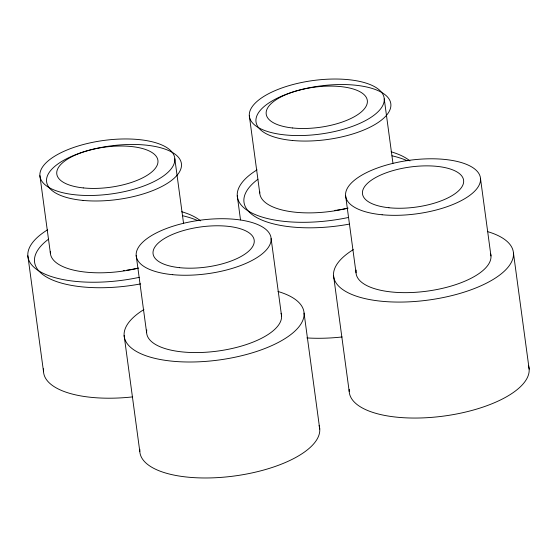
<?xml version="1.0" encoding="UTF-8"?>
<svg xmlns="http://www.w3.org/2000/svg" width="557" height="557" viewBox="0 0 557 557"><rect width="100%" height="100%" fill="white"/><g stroke="black" fill="none" stroke-linecap="round" stroke-linejoin="round"><path stroke-width="0.84" d="M513.47 253.163L529.15 369.138M480.517 178.651L490.968 255.969M384.239 98.888A68.01 27.008 -7.7 0 1 284.648 134.878A68.01 27.008 -7.7 0 1 281.431 88.124A68.01 27.008 -7.7 0 1 384.239 98.888L392.95 163.319M345.584 195.472L356.034 272.784M333.539 275.59L349.218 391.564M304.059 313.09L319.739 429.064M271.106 238.577L281.563 315.896M249.306 115.703L259.757 193.021M237.261 195.827L240.513 219.876M174.828 158.815A68.01 27.008 -7.7 0 1 75.237 194.804A68.01 27.008 -7.7 0 1 72.02 148.051A68.01 27.008 -7.7 0 1 174.828 158.815L183.538 223.239M136.173 255.398L146.63 332.71M124.127 335.516L139.807 451.49M39.895 175.629L50.353 252.948M27.85 255.754L43.53 371.721M349.309 224.116A90.687 36.017 -7.7 0 1 258.998 218.755A90.687 36.017 -7.7 0 1 257.926 179.257M391.996 155.807A90.687 36.017 -7.7 0 1 407.188 160.736M346.962 208.346A51.007 20.254 -7.7 0 1 340.585 209.578M339.867 209.697A51.007 20.254 -7.7 0 1 336.985 210.128M336.268 210.226A51.007 20.254 -7.7 0 1 334.82 210.414M348.626 217.432A90.687 36.017 -7.7 0 1 251.318 212.732A90.687 36.017 -7.7 0 1 257.042 169.864M391.118 151.796A90.687 36.017 -7.7 0 1 409.966 160.931M342.102 336.964A90.687 36.017 -7.7 0 1 306.865 337.932M348.104 208.123A68.01 27.008 -7.7 0 1 259.75 191.657M490.459 253.358A68.01 27.008 -7.7 0 1 425.29 291.381A68.01 27.008 -7.7 0 1 356.188 270.041M487.396 231.559A90.687 36.017 -7.7 0 1 489.248 281.696A90.687 36.017 -7.7 0 1 364.557 298.496A90.687 36.017 -7.7 0 1 353.319 249.627M528.475 365.664A90.687 36.017 -7.7 0 1 443.372 416.128A90.687 36.017 -7.7 0 1 349.232 389.378M277.992 291.485A90.687 36.017 -7.7 0 1 279.844 341.622A90.687 36.017 -7.7 0 1 155.152 358.423A90.687 36.017 -7.7 0 1 143.908 309.553M319.064 425.583A90.687 36.017 -7.7 0 1 233.961 476.054A90.687 36.017 -7.7 0 1 139.821 449.304M281.055 313.285A68.01 27.008 -7.7 0 1 215.879 351.307A68.01 27.008 -7.7 0 1 146.783 329.967M138.693 268.049A68.01 27.008 -7.7 0 1 50.339 251.583M139.215 277.358A90.687 36.017 -7.7 0 1 41.907 272.658A90.687 36.017 -7.7 0 1 47.63 229.783M181.707 211.723A90.687 36.017 -7.7 0 1 200.555 220.857M132.691 396.89A90.687 36.017 -7.7 0 1 43.62 368.804M137.551 268.265A51.007 20.254 -7.7 0 1 126.857 270.152M124.691 270.423A51.007 20.254 -7.7 0 1 123.243 270.584M140.691 283.889A90.687 36.017 -7.7 0 1 49.81 278.792A90.687 36.017 -7.7 0 1 48.522 239.183M182.592 215.733A90.687 36.017 -7.7 0 1 197.777 220.663M292.474 140.496A68.01 27.008 -7.7 0 0 390.826 103.853A68.01 27.008 -7.7 0 0 286.932 94.042A68.01 27.008 -7.7 0 0 292.474 140.496M292.676 127.985A51.007 20.254 -7.7 0 0 367.369 100.991A51.007 20.254 -7.7 0 0 290.267 92.915A51.007 20.254 -7.7 0 0 292.676 127.985M382.116 214.765A68.01 27.008 -7.7 0 0 480.468 178.115A68.01 27.008 -7.7 0 0 376.567 168.305A68.01 27.008 -7.7 0 0 382.116 214.765M388.953 207.747A51.007 20.254 -7.7 0 0 463.647 180.753A51.007 20.254 -7.7 0 0 386.544 172.684A51.007 20.254 -7.7 0 0 388.953 207.747M172.705 274.685A68.01 27.008 -7.7 0 0 271.057 238.041A68.01 27.008 -7.7 0 0 167.163 228.231A68.01 27.008 -7.7 0 0 172.705 274.685M179.549 267.673A51.007 20.254 -7.7 0 0 254.243 240.68A51.007 20.254 -7.7 0 0 177.133 232.603A51.007 20.254 -7.7 0 0 179.549 267.673M83.272 187.911A51.007 20.254 -7.7 0 0 157.965 160.917A51.007 20.254 -7.7 0 0 80.856 152.841A51.007 20.254 -7.7 0 0 83.272 187.911M83.07 200.423A68.01 27.008 -7.7 0 0 181.422 163.779A68.01 27.008 -7.7 0 0 77.52 153.969A68.01 27.008 -7.7 0 0 83.07 200.423"/></g></svg>
